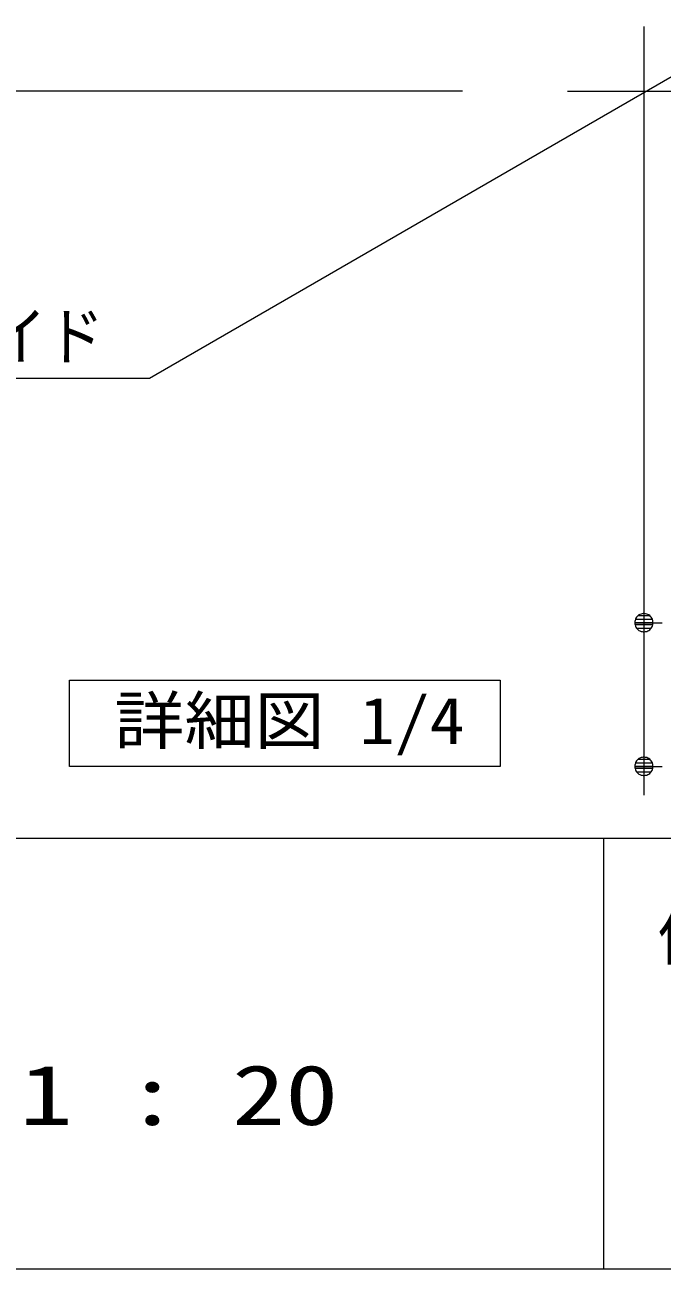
# Model space of a CAD drawing. Units: millimetres, scale not verified. Extents: x -6062 to 6062, y -3045 to 3045.
# Drawn here: x 310 to 753, y -2770 to -1904 of the extents above; entities that cross this region are included whole.
import ezdxf
from ezdxf.enums import TextEntityAlignment as Align

# ---------------------------------------------------------------- set-up
doc = ezdxf.new("R2010")
doc.units = ezdxf.units.MM
doc.header["$LTSCALE"] = 20
for name, color, linetype, lineweight in [('0-0_2寸法-1', 7, 'Continuous', 9), ('0-1_0', 7, 'Continuous', 9), ('0-2_2寸法-3', 7, 'Continuous', 9), ('0-3_3一般', 7, 'Continuous', 9), ('0-4_1図面枠', 7, 'Continuous', 9), ('0-5_2寸法-2', 7, 'Continuous', 9)]:
    doc.layers.add(name, color=color, linetype=linetype, lineweight=lineweight)
doc.styles.add('ＭＳ ゴシック', font='')
doc.styles.get('ＭＳ ゴシック').set_extended_font_data('MS Gothic')

# ---------------------------------------------------------------- blocks, each defined once
blk = doc.blocks.new('グループ')
at = {"layer": '0-3_3一般'}
blk.add_line((49499.9, -39000), (63663.7, -39000), dxfattribs=at)
blk = doc.blocks.new('グループ-104')
at = {"layer": '0-3_3一般'}
blk.add_blockref('グループ', (0, 0), dxfattribs=at)
blk = doc.blocks.new('グループ-152')
at = {"layer": '0-2_2寸法-3'}
blk.add_lwpolyline([(42563.7, -47200), (48563.7, -47200), (48563.7, -48400), (42563.7, -48400)], close=True, dxfattribs=at)
at = {"layer": '0-2_2寸法-3', "style": 'ＭＳ ゴシック', "width": 1.1}
blk.add_text('詳細図 1/4', height=650.9, dxfattribs=at).set_placement((43187, -48284.4), align=Align.BOTTOM_LEFT)
blk = doc.blocks.new('_Dot')
at = {"layer": '0-1_0'}
for p, q in [((-10, 0), (-20, 0)), ((9.78, 2), (-9.78, 2)), ((7.99, 6), (-7.99, 6)), ((9.16, -3.98), (-9.16, -3.98)), ((6, -7.98), (-6, -7.98))]:
    blk.add_line(p, q, dxfattribs=at)
for points in [[(10, 0), (9.92, 1.25), (9.69, 2.49), (9.3, 3.68), (8.76, 4.82), (8.09, 5.88), (7.29, 6.85), (6.37, 7.71), (5.36, 8.44), (4.26, 9.05), (3.09, 9.51), (1.87, 9.82), (0.63, 9.98), (-0.63, 9.98), (-1.87, 9.82), (-3.09, 9.51), (-4.26, 9.05), (-5.36, 8.44), (-6.37, 7.71), (-7.29, 6.85), (-8.09, 5.88), (-8.76, 4.82), (-9.3, 3.68), (-9.69, 2.49), (-9.92, 1.25), (-10, 0), (0, 0)], [(-10, 0), (-9.92, -1.25), (-9.69, -2.49), (-9.3, -3.68), (-8.76, -4.82), (-8.09, -5.88), (-7.29, -6.85), (-6.37, -7.71), (-5.36, -8.44), (-4.26, -9.05), (-3.09, -9.51), (-1.87, -9.82), (-0.63, -9.98), (0.63, -9.98), (1.87, -9.82), (3.09, -9.51), (4.26, -9.05), (5.36, -8.44), (6.37, -7.71), (7.29, -6.85), (8.09, -5.88), (8.76, -4.82), (9.3, -3.68), (9.69, -2.49), (9.92, -1.25), (10, 0), (0, 0)]]:
    blk.add_lwpolyline(points, close=True, dxfattribs=at)
blk = doc.blocks.new('グループ-169')
at = {"layer": '0-4_1図面枠'}
for p, q in [((-80000, -49400), (80000, -49400)), ((50000, -49400), (50000, -55400))]:
    blk.add_line(p, q, dxfattribs=at)
blk.add_lwpolyline([(-80000, 55400), (80000, 55400), (80000, -55400), (-80000, -55400)], close=True, dxfattribs=at)
blk = doc.blocks.new('図面枠')
at = {"layer": '0-4_1図面枠'}
blk.add_blockref('グループ-169', (0, 0), dxfattribs=at)
at = {"layer": '0-4_1図面枠', "style": 'ＭＳ ゴシック'}
for s, height, width, p in [('作成日', 650.9, 0.9, (50749.9, -51287.2)), ('1 : 20', 836.9, 1.3, (41866.9, -53644.8))]:
    blk.add_text(s, height=height, dxfattribs=dict(at, width=width)).set_placement(p, align=Align.BOTTOM_LEFT)

msp = doc.modelspace()

# ---------------------------------------------------------------- linework, layer by layer
at = {"layer": '0-0_2寸法-1'}
for p, q in [((740.68, -1905), (740.68, -2340)), ((740.68, -2340), (740.68, -2440))]:
    msp.add_line(p, q, dxfattribs=at)
at = {"layer": '0-2_2寸法-3'}
msp.add_lwpolyline([(785.68, -1925.25), (396.41, -2150), (127.08, -2150)], dxfattribs=at)
at = {"layer": '0-5_2寸法-2'}
msp.add_line((614.31, -1950), (282.18, -1950), dxfattribs=at)

# ---------------------------------------------------------------- block references
at = {"layer": '0-0_2寸法-1', "xscale": 0.6356201, "yscale": 0.6356201, "rotation": 180}
for p in [(740.68, -2320), (740.68, -2420)]:
    msp.add_blockref('_Dot', p, dxfattribs=at)
at = {"layer": '0-2_2寸法-3', "xscale": 0.05, "yscale": 0.05}
msp.add_blockref('グループ-152', (-1787.5, 0), dxfattribs=at)
at = {"layer": '0-3_3一般', "xscale": 0.05, "yscale": 0.05}
msp.add_blockref('グループ-104', (-1787.5, 0), dxfattribs=at)
at = {"layer": '0-4_1図面枠', "xscale": 0.05, "yscale": 0.05}
msp.add_blockref('図面枠', (-1787.5, 0), dxfattribs=at)

# ---------------------------------------------------------------- texts
at = {"layer": '0-2_2寸法-3', "style": 'ＭＳ ゴシック', "width": 0.9}
msp.add_text('連動下ガイド', height=32.55, dxfattribs=at).set_placement((124.98, -2146.66), align=Align.BOTTOM_LEFT)

doc.saveas('drawing.dxf')
